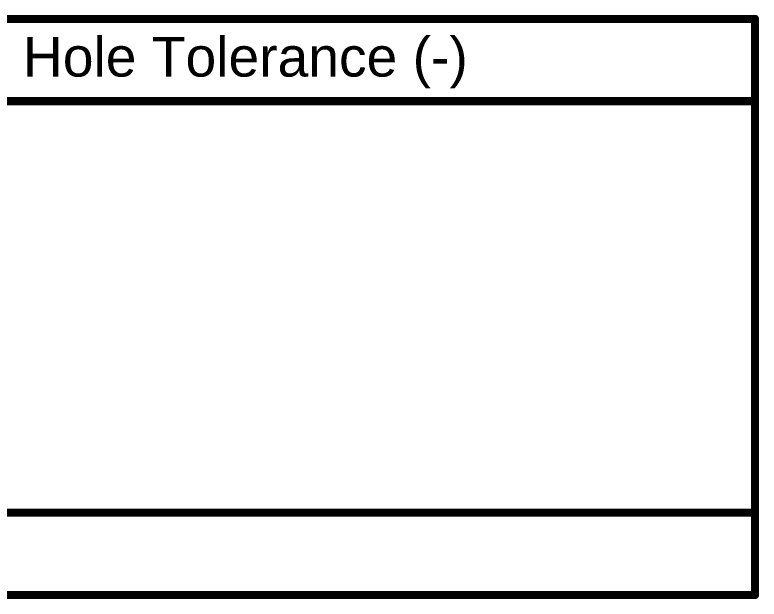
# Model space of a CAD drawing. Header units: inches. Extents: x -3 to 289, y -11 to 89.
# Drawn here: x 254.43 to 288.87, y 61.48 to 88.53 of the extents above; entities that cross this region are included whole.
import ezdxf

# ---------------------------------------------------------------- set-up
doc = ezdxf.new("R2010")
doc.units = ezdxf.units.IN
doc.layers.add('Drill Drawing', color=1, linetype='Continuous')
doc.styles.add('Arial', font='', dxfattribs={"height": 0.2})
doc.styles.get('Arial').set_extended_font_data('Arial')

msp = doc.modelspace()

# ---------------------------------------------------------------- linework, layer by layer
at = {"layer": 'Drill Drawing'}
for points in [[(0.876, 88.34, 0.381, 0.381, 0), (288.679, 88.34, 0.381, 0.381, 0)], [(288.679, 61.67, 0.381, 0.381, 0), (288.679, 88.34, 0.381, 0.381, 0)], [(0.876, 84.53, 0.381, 0.381, 0), (288.679, 84.53, 0.381, 0.381, 0)], [(0.876, 65.48, 0.381, 0.381, 0), (288.679, 65.48, 0.381, 0.381, 0)], [(0.876, 61.67, 0.381, 0.381, 0), (288.679, 61.67, 0.381, 0.381, 0)]]:
    msp.add_lwpolyline(points, format="xyseb", dxfattribs=at)
for points in [[(288.584, 88.34, 0.191, 0.191, 1), (288.774, 88.34, 0.191, 0.191, 1)], [(288.584, 88.34, 0.191, 0.191, 1), (288.774, 88.34, 0.191, 0.191, 1)], [(288.584, 84.53, 0.191, 0.191, 1), (288.774, 84.53, 0.191, 0.191, 1)], [(288.584, 65.48, 0.191, 0.191, 1), (288.774, 65.48, 0.191, 0.191, 1)], [(288.584, 61.67, 0.191, 0.191, 1), (288.774, 61.67, 0.191, 0.191, 1)], [(288.584, 61.67, 0.191, 0.191, 1), (288.774, 61.67, 0.191, 0.191, 1)]]:
    msp.add_lwpolyline(points, format="xyseb", close=True, dxfattribs=at)

# ---------------------------------------------------------------- texts
at = {"layer": 'Drill Drawing', "style": 'Arial'}
msp.add_text('Hole Tolerance (-)', height=1.8288, dxfattribs=at).set_placement((254.806, 85.673))

doc.saveas('drawing.dxf')
